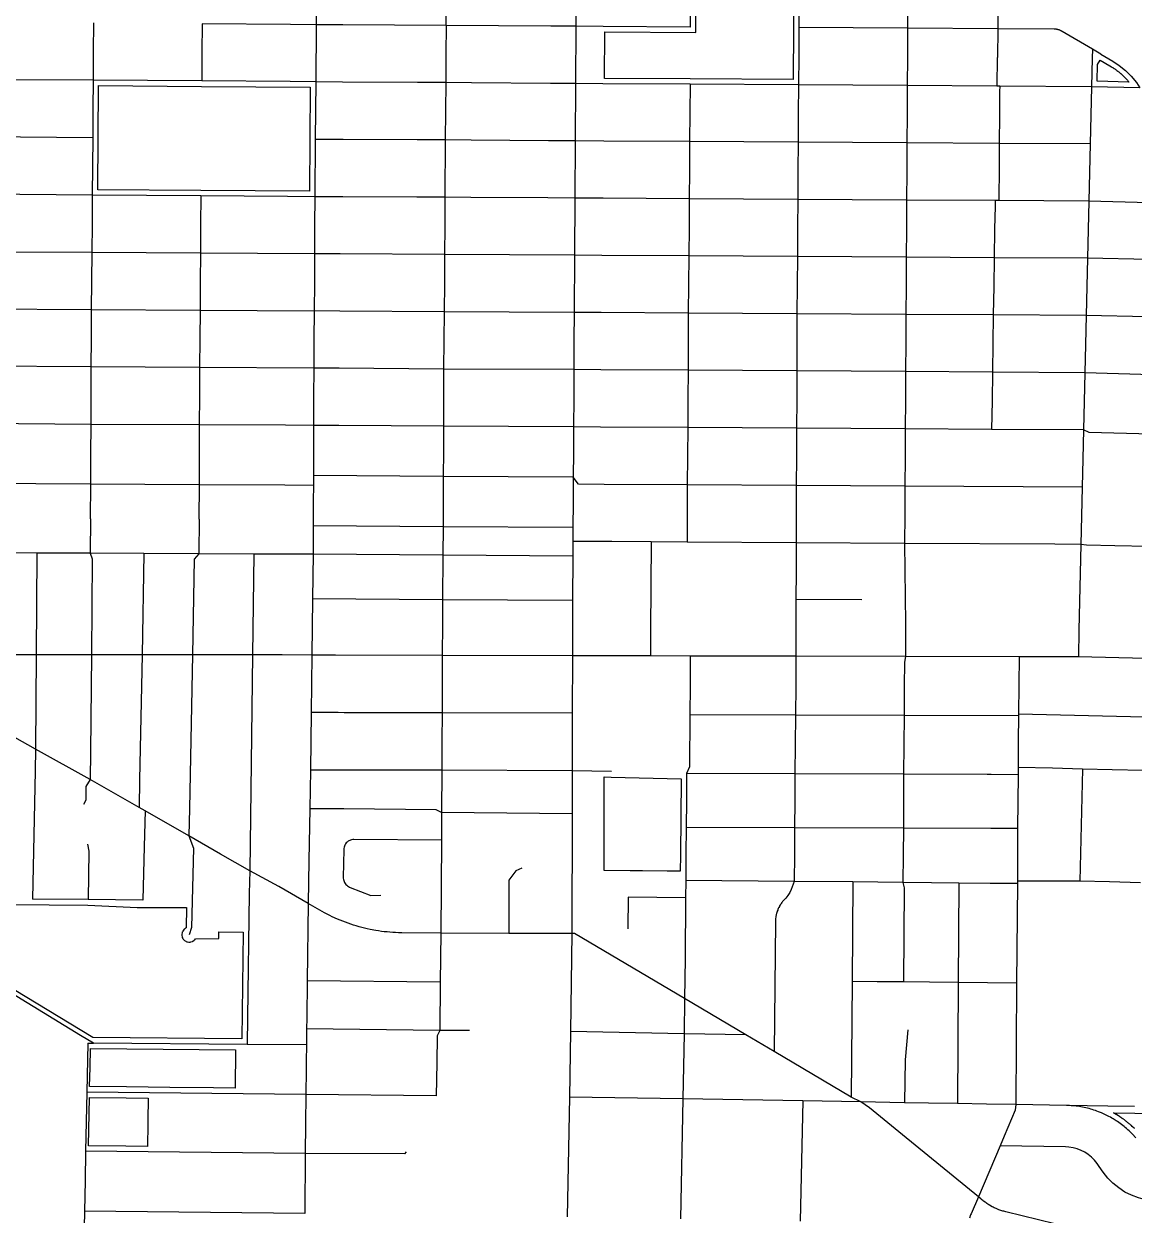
# Model space of a CAD drawing. Extents: x 1 to 394, y 101 to 384.
# Drawn here: x 119.97 to 165.46, y 164.98 to 213.8 of the extents above; entities that cross this region are included whole.
import ezdxf

# ---------------------------------------------------------------- set-up
doc = ezdxf.new("R2010")
doc.units = 0
doc.layers.get('0').update_dxf_attribs({"linetype": 'CONTINUOUS'})

msp = doc.modelspace()

# ---------------------------------------------------------------- linework, layer by layer
at = {"color": 4}
for points in [[(131.964464, 217.280862), (131.960274, 216.11452), (131.944025, 213.765491)], [(142.604697, 216.044955), (142.588354, 213.700013)], [(137.276393, 214.907266), (137.268012, 213.732752)], [(147.282303, 214.845884), (147.278113, 213.67136)], [(151.734831, 214.821327), (151.72645, 213.646813)], [(156.183263, 214.79677), (156.179072, 213.61816)], [(159.895069, 214.772213), (159.874639, 213.597699)], [(122.822052, 213.839152), (122.813671, 212.668724)], [(130.89635, 213.77777), (127.27458, 213.802285), (127.266199, 212.631899)], [(131.944004, 213.765491), (130.89635, 213.777749)], [(131.944004, 213.765491), (131.931746, 211.424635)], [(133.044857, 213.761395), (131.944004, 213.765586)], [(137.268211, 213.732752), (133.044857, 213.761353)], [(137.268211, 213.732752), (137.25983, 212.562324)], [(141.565226, 213.708195), (137.268211, 213.73271)], [(142.588322, 213.700013), (141.565226, 213.708394)], [(142.588322, 213.700013), (142.576065, 211.355071)], [(143.705551, 213.69182), (142.588322, 213.700202)], [(147.278207, 213.67136), (143.705551, 213.691789)], [(151.726649, 213.646813), (151.718268, 212.472289)], [(156.179177, 213.61816), (151.726649, 213.646761)], [(156.179177, 213.61816), (156.170796, 212.443646)], [(159.874608, 213.597699), (156.179177, 213.618129)], [(159.874608, 213.597699), (159.858265, 212.419089)], [(163.758292, 212.758759), (162.514203, 213.4913), (162.501945, 213.49549), (162.493564, 213.503871), (162.481307, 213.508062), (162.472925, 213.512253), (162.464544, 213.520634), (162.452287, 213.524824), (162.443905, 213.529015), (162.41939, 213.537396), (162.411009, 213.541587), (162.398751, 213.545778), (162.39037, 213.549968), (162.365855, 213.558349), (162.357474, 213.558349), (162.332959, 213.566731), (162.324578, 213.570921), (162.31232, 213.570921), (162.300062, 213.575112), (162.291681, 213.575112), (162.279424, 213.579302), (162.254909, 213.579302), (162.246527, 213.583493), (162.213841, 213.583493), (162.201583, 213.587684), (162.189325, 213.587684), (159.873026, 213.599941)], [(122.813859, 212.668724), (122.805478, 211.49421)], [(127.266387, 212.631899), (127.258006, 211.461471)], [(137.260019, 212.562324), (137.255828, 211.391896)], [(151.718467, 212.472289), (151.710086, 211.297775)], [(156.170995, 212.443646), (156.166804, 211.269121)], [(159.858244, 212.419089), (159.8419, 211.248661), (156.166899, 211.26909)], [(163.758292, 212.758759), (163.74991, 212.394532)], [(164.097962, 212.558228), (163.758292, 212.758759)], [(164.097962, 212.558228), (164.58905, 212.271768), (164.855059, 212.095793), (165.112876, 211.891166), (165.346147, 211.653809), (165.55486, 211.400078), (165.698096, 211.183182)], [(163.750109, 212.394532), (163.721508, 211.224114)], [(122.805677, 211.49421), (118.353149, 211.510553)], [(122.805677, 211.49421), (122.797296, 210.303321)], [(127.258205, 211.461471), (122.805677, 211.494157)], [(130.884072, 211.432817), (127.258205, 211.461418)], [(131.931725, 211.424635), (130.884072, 211.433016)], [(131.931725, 211.424635), (131.911296, 209.067414)], [(133.032579, 211.416453), (131.931725, 211.424834)], [(136.105965, 211.395992), (133.032579, 211.416421)], [(137.255933, 211.391896), (136.105965, 211.396086)], [(137.255933, 211.391896), (137.239589, 209.046954)], [(138.315865, 211.383714), (137.255933, 211.392095)], [(141.552947, 211.363253), (138.315865, 211.383682)], [(142.576044, 211.355071), (142.563786, 209.006032), (141.462912, 209.010223)], [(142.576044, 211.355071), (141.552947, 211.363452)], [(143.689176, 211.346878), (142.576044, 211.355259)], [(147.270025, 211.326418), (143.689176, 211.346847)], [(147.270025, 211.326418), (147.261643, 210.151903)], [(151.710274, 211.297775), (147.270025, 211.326376)], [(151.710274, 211.297775), (151.701893, 210.12325)], [(156.166899, 211.269121), (151.710274, 211.297722)], [(156.166899, 211.269121), (156.158518, 210.098704)], [(159.956461, 211.248661), (159.841869, 211.248661)], [(159.956461, 211.248661), (159.952271, 211.023583), (159.94808, 210.078243)], [(163.721467, 211.224114), (159.956461, 211.248629)], [(163.721467, 211.224114), (163.692866, 210.053686)], [(165.698096, 211.183182), (163.721467, 211.224146)], [(122.797495, 210.303321), (122.793304, 209.132893)], [(147.261842, 210.151903), (147.249585, 208.977379)], [(151.702092, 210.12325), (151.697901, 208.952832)], [(156.158717, 210.098704), (156.150335, 208.928275)], [(159.948268, 210.078243), (159.939887, 208.903718)], [(163.692813, 210.053686), (163.664212, 208.883258)], [(122.793398, 209.132893), (118.336784, 209.165579)], [(122.793398, 209.132893), (122.785017, 207.962464)], [(131.911265, 209.067414), (131.890835, 206.718376)], [(133.061222, 209.063328), (131.911265, 209.067519)], [(136.089601, 209.046954), (133.061222, 209.063297)], [(137.239558, 209.046954), (136.089601, 209.046954)], [(137.239558, 209.046954), (137.223214, 206.693829)], [(138.29949, 209.038771), (137.239558, 209.047153)], [(141.462912, 209.010118), (138.29949, 209.038719)], [(142.563765, 209.006032), (142.547422, 206.66109)], [(143.734193, 208.99785), (142.563765, 209.006231)], [(147.249564, 208.977379), (143.734193, 208.997808)], [(147.249564, 208.977379), (147.241183, 207.806961)], [(151.697996, 208.952832), (147.249564, 208.977347)], [(151.697996, 208.952832), (151.689615, 207.778308)], [(156.150524, 208.928275), (151.697996, 208.95279)], [(159.940086, 208.903718), (156.150524, 208.928233), (156.146333, 207.753761)], [(159.940086, 208.903718), (159.931705, 207.73329)], [(163.66417, 208.883258), (159.940086, 208.903687)], [(163.66417, 208.883258), (163.635569, 207.708744)], [(122.785216, 207.962464), (122.776835, 206.783854)], [(147.241382, 207.806961), (147.233001, 206.632437)], [(151.689814, 207.778308), (151.681432, 206.60789)], [(156.146438, 207.753761), (156.138057, 206.579237)], [(159.931904, 207.73329), (159.923523, 206.779768), (159.923523, 206.558776)], [(163.635528, 207.708744), (163.611012, 206.538315)], [(122.777034, 206.783854), (118.324506, 206.816541)], [(122.777034, 206.783854), (122.764777, 205.60934)], [(127.22137, 206.751115), (122.777034, 206.783802)], [(127.22137, 206.751115), (127.212988, 205.576601)], [(130.777661, 206.726568), (127.22137, 206.751083)], [(131.890793, 206.718376), (130.777661, 206.726757)], [(131.890793, 206.718376), (131.886603, 205.547958)], [(133.040761, 206.710194), (131.890793, 206.718575)], [(136.073226, 206.697915), (133.040761, 206.710173)], [(137.223194, 206.693829), (136.073226, 206.69802)], [(137.223194, 206.693829), (137.214812, 205.519305)], [(138.283126, 206.685637), (137.223194, 206.694018)], [(141.446547, 206.669272), (138.283126, 206.685616)], [(142.547401, 206.66109), (141.446547, 206.669471)], [(142.547401, 206.66109), (142.531058, 204.316148)], [(143.713733, 206.652897), (142.547401, 206.661279)], [(147.2332, 206.632437), (143.713733, 206.652866)], [(147.2332, 206.632437), (147.224818, 205.462019)], [(151.681631, 206.60789), (147.2332, 206.632405)], [(151.681631, 206.60789), (151.67325, 205.433366)], [(156.138256, 206.579237), (151.681631, 206.607838)], [(156.138256, 206.579237), (156.129875, 205.408809)], [(159.768208, 206.558776), (156.138256, 206.579205)], [(159.768208, 206.558776), (159.764018, 206.333698), (159.747674, 205.384262)], [(159.923722, 206.558776), (159.768208, 206.558776)], [(163.610971, 206.538315), (159.923722, 206.558776)], [(163.610971, 206.538315), (163.58237, 205.371984)], [(166.078687, 206.464655), (163.610971, 206.538305)], [(122.764756, 205.60934), (122.756374, 204.434826)], [(127.213187, 205.576601), (127.204806, 204.406173)], [(131.886708, 205.547958), (131.878326, 204.37753)], [(137.215011, 205.519305), (137.20663, 204.344791)], [(147.225007, 205.462019), (147.216626, 204.291591)], [(151.673449, 205.433366), (151.665068, 204.262937)], [(156.130063, 205.408809), (156.125873, 204.238391)], [(159.747748, 205.384262), (159.727318, 204.213834)], [(163.582317, 205.371984), (163.553716, 204.193373)], [(122.756573, 204.434826), (118.299949, 204.447083)], [(122.756573, 204.434826), (122.744316, 203.264398)], [(127.205005, 204.406173), (122.756573, 204.434774)], [(127.205005, 204.406173), (127.196624, 203.231659)], [(131.878525, 204.37753), (127.205005, 204.406131)], [(131.878525, 204.37753), (131.874335, 203.207102)], [(137.206819, 204.344791), (132.926179, 204.373392), (131.878525, 204.377624)], [(137.206819, 204.344791), (137.202628, 203.178459)], [(142.531026, 204.316148), (137.206819, 204.344749)], [(142.531026, 204.316148), (142.518769, 201.975291)], [(143.648254, 204.312051), (142.531026, 204.316242)], [(147.216825, 204.291591), (143.648254, 204.31202)], [(147.216825, 204.291591), (147.208444, 203.117066)], [(151.665257, 204.262937), (147.216825, 204.291538)], [(151.665257, 204.262937), (151.656875, 203.09252)], [(156.125977, 204.238391), (151.665257, 204.262906)], [(156.125977, 204.238391), (156.117596, 203.063866)], [(159.727287, 204.213834), (156.125977, 204.238349)], [(159.727287, 204.213834), (159.710944, 203.043406)], [(163.553674, 204.193373), (159.727287, 204.213802)], [(163.553674, 204.193373), (163.525073, 203.035223)], [(168.607786, 204.086973), (163.553674, 204.193373)], [(122.744295, 203.264398), (122.732037, 202.077605)], [(127.196823, 203.231659), (127.192632, 202.057144)], [(131.874429, 203.207102), (131.866048, 202.032587)], [(137.202733, 203.178459), (137.194352, 201.999848)], [(147.208643, 203.117066), (147.196385, 201.946648)], [(151.657074, 203.09252), (151.648892, 201.922091)], [(156.117785, 203.063866), (156.113594, 201.893449)], [(159.710912, 203.043406), (159.690483, 201.872977)], [(163.525031, 203.035223), (163.496431, 201.848431)], [(122.732016, 202.077605), (118.275392, 202.106248)], [(122.732016, 202.077605), (122.727826, 200.911273)], [(127.192727, 202.057144), (122.732016, 202.077574)], [(127.192727, 202.057144), (127.176383, 200.886716)], [(131.866247, 202.032587), (127.192727, 202.057103)], [(131.866247, 202.032587), (131.857866, 200.862159)], [(132.913901, 202.024405), (131.866247, 202.032787)], [(137.19454, 201.999848), (132.913901, 202.024363)], [(137.19454, 201.999848), (137.182283, 200.82942)], [(142.518758, 201.975291), (137.19454, 201.999806)], [(142.518758, 201.975291), (142.510377, 200.808959)], [(143.63189, 201.971195), (142.518758, 201.975386)], [(147.196364, 201.946648), (143.63189, 201.971164)], [(147.196364, 201.946648), (147.192174, 200.77622)], [(151.648892, 201.922091), (147.196364, 201.946607)], [(151.648892, 201.922091), (151.644702, 200.751663), (151.640605, 199.577149)], [(156.113699, 201.893449), (151.648892, 201.922091)], [(156.113699, 201.893449), (156.105318, 200.72302)], [(159.690451, 201.872977), (156.113699, 201.893407)], [(159.690451, 201.872977), (159.674108, 200.70256)], [(163.496378, 201.848431), (159.690451, 201.872946)], [(163.496378, 201.848431), (163.471863, 200.665724)], [(168.554586, 201.742021), (163.496378, 201.848431)], [(122.72792, 200.911273), (122.719539, 199.740845)], [(127.176362, 200.886716), (127.167981, 199.716288)], [(131.858054, 200.862159), (131.853864, 199.687645)], [(137.182272, 200.82942), (137.170015, 199.654906)], [(142.510565, 200.808959), (142.506375, 199.630349)], [(147.192268, 200.77622), (147.183887, 199.601706)], [(156.105517, 200.72302), (156.097135, 199.548496)], [(159.674087, 200.70256), (159.657744, 199.528035)], [(163.471832, 200.665724), (163.443231, 199.503489)], [(122.719738, 199.740845), (118.26721, 199.769446)], [(122.719738, 199.740845), (122.711357, 198.570417)], [(127.16817, 199.716288), (122.719738, 199.740803)], [(127.16817, 199.716288), (127.163979, 198.541774)], [(131.853968, 199.687645), (127.16817, 199.716246)], [(131.853968, 199.687645), (131.845587, 198.517217)], [(132.889344, 199.683549), (131.853968, 199.687739)], [(137.169994, 199.654906), (132.889344, 199.683507)], [(137.169994, 199.654906), (137.169994, 198.484478)], [(142.50648, 199.630349), (137.169994, 199.654864)], [(142.50648, 199.630349), (142.502289, 198.455835)], [(143.607333, 199.626253), (142.50648, 199.630443)], [(147.184086, 199.601706), (143.607333, 199.626221)], [(147.184086, 199.601706), (147.175704, 198.431278)], [(151.64071, 199.577149), (147.184086, 199.601664)], [(151.64071, 199.577149), (151.636519, 198.402625)], [(156.097324, 199.548496), (151.64071, 199.577097)], [(156.097324, 199.548496), (156.093133, 198.373982)], [(159.657712, 199.528035), (156.097324, 199.548464)], [(159.657712, 199.528035), (159.641369, 198.353521)], [(163.443178, 199.503489), (159.657712, 199.528004)], [(163.443178, 199.503489), (163.418663, 198.328964)], [(168.49729, 199.352061), (163.443178, 199.503489)], [(122.711556, 198.570417), (122.715746, 197.38771)], [(127.164084, 198.541774), (127.159893, 197.367249)], [(131.845786, 198.517217), (131.845786, 197.342703)], [(137.169994, 198.484478), (137.165803, 197.31405)], [(142.502383, 198.455835), (142.490126, 197.285407)], [(147.175903, 198.431278), (147.171713, 197.256753)], [(151.636614, 198.402625), (151.632423, 197.228111), (147.171807, 197.256711)], [(156.093238, 198.373982), (156.084857, 197.203554)], [(159.641348, 198.353521), (159.625004, 197.179007)], [(163.418621, 198.328964), (163.39002, 197.158536)], [(122.715642, 197.38771), (118.259028, 197.424588)], [(122.715642, 197.38771), (122.703384, 196.168178)], [(127.159988, 197.367249), (122.715642, 197.387679)], [(127.159988, 197.367249), (127.159988, 196.139536)], [(130.687637, 197.350885), (127.159988, 197.367228)], [(131.845786, 197.342703), (130.687637, 197.351084)], [(131.845786, 197.342703), (131.837405, 196.31551)], [(132.881161, 197.338607), (131.845786, 197.342797)], [(137.165897, 197.31405), (132.881161, 197.338565)], [(137.165897, 197.31405), (137.161707, 196.282771)], [(142.490105, 197.285407), (137.165897, 197.314008)], [(142.490105, 197.285407), (142.485914, 196.250032)], [(143.595055, 197.277225), (142.490105, 197.285606)], [(147.171807, 197.256753), (143.595055, 197.277183)], [(147.171807, 197.256753), (147.163426, 196.082239)], [(151.632517, 197.228111), (151.628327, 196.057682)], [(156.085046, 197.203554), (151.632517, 197.228069)], [(156.085046, 197.203554), (156.076664, 196.033136)], [(159.624973, 197.179007), (156.085046, 197.203522)], [(163.389978, 197.158536), (159.624973, 197.178965)], [(163.389978, 197.158536), (163.361378, 195.979925)], [(166.16053, 196.986658), (163.623249, 197.04805), (163.389978, 197.158536)], [(131.837594, 196.31551), (131.833403, 195.284221)], [(137.161801, 196.282771), (137.149543, 195.247396)], [(122.703363, 196.168178), (122.699172, 194.940464)], [(127.159988, 196.139536), (127.155797, 194.911811), (127.14751, 193.495844)], [(142.486019, 196.250032), (142.481828, 195.218742)], [(147.163625, 196.082239), (147.155244, 194.907725)], [(151.628432, 196.057682), (151.62005, 194.883168)], [(156.076863, 196.033136), (156.072673, 194.854525)], [(163.361336, 195.979925), (163.336821, 194.809508)], [(122.699277, 194.940464), (118.21401, 194.960894)], [(122.699277, 194.940464), (122.695087, 193.520401)], [(127.155891, 194.911811), (122.699277, 194.940412)], [(130.671262, 194.89135), (127.155891, 194.91178)], [(131.833508, 195.284221), (131.833508, 194.887265), (130.671262, 194.891455)], [(131.833508, 194.887265), (131.829317, 194.252942)], [(137.149533, 195.247396), (131.833508, 195.284273)], [(137.149533, 195.247396), (137.149533, 194.216106)], [(142.481923, 195.218742), (137.149533, 195.247343)], [(142.481923, 195.218742), (142.473541, 194.187463)], [(143.750568, 194.928186), (142.702915, 194.936567), (142.481923, 195.218941)], [(147.155443, 194.907725), (143.750568, 194.928155)], [(147.155443, 194.907725), (147.151252, 193.737297)], [(151.620249, 194.883168), (147.155443, 194.907683)], [(151.620249, 194.883168), (151.616059, 193.708654)], [(156.072778, 194.854525), (151.620249, 194.883126)], [(156.072778, 194.854525), (156.064396, 193.684097)], [(163.336779, 194.809508), (156.072778, 194.854557)], [(163.336779, 194.809508), (163.304092, 193.634983)], [(131.829411, 194.252942), (131.825221, 193.471287)], [(137.149533, 194.216106), (137.145342, 193.188913)], [(142.47374, 194.187463), (142.46955, 193.156174)], [(122.695181, 193.520401), (122.6868, 192.104435)], [(127.147709, 193.495844), (127.139328, 192.083963)], [(131.825315, 193.471287), (131.821124, 193.221652)], [(147.151346, 193.737297), (147.142965, 192.562783)], [(151.616153, 193.708654), (151.611962, 192.53413)], [(156.064585, 193.684097), (156.056204, 192.509573)], [(163.304039, 193.634983), (163.279524, 192.464565)], [(131.821229, 193.221652), (131.821229, 192.063503)], [(137.145437, 193.188913), (131.821229, 193.2216)], [(137.145437, 193.188913), (137.133179, 192.022581)], [(142.469644, 193.156174), (137.145437, 193.188861)], [(142.469644, 193.156174), (142.465453, 192.591426)], [(142.465548, 192.591426), (142.461357, 191.985746)], [(143.734193, 192.583244), (142.465548, 192.591625)], [(144.065682, 192.579147), (143.734193, 192.583338)], [(145.669901, 192.570965), (144.065682, 192.579346)], [(145.669901, 192.570965), (145.645386, 188.941002)], [(147.143164, 192.562783), (145.669901, 192.571164)], [(151.612057, 192.53413), (147.143164, 192.562731)], [(151.612057, 192.53413), (151.612057, 191.371894)], [(162.215464, 192.472748), (156.056403, 192.509625), (151.612057, 192.534088)], [(156.056403, 192.509573), (156.089089, 189.231569)], [(163.279482, 192.464565), (162.215464, 192.472947)], [(163.279482, 192.464565), (163.201747, 188.957377)], [(164.666806, 192.411355), (163.512753, 192.43587), (163.279482, 192.464471)], [(166.05413, 192.378616), (164.666806, 192.411303)], [(120.505752, 192.112617), (119.380342, 192.116807)], [(120.505752, 192.112617), (120.477151, 187.938366)], [(124.880524, 192.092156), (122.686999, 192.104414), (120.505752, 192.112816)], [(122.686999, 192.104435), (122.764735, 191.879346), (122.74022, 187.938366)], [(124.880524, 192.092156), (124.815045, 187.938366)], [(127.139527, 192.083963), (124.880524, 192.092345)], [(127.139527, 192.083963), (126.943092, 191.862982), (126.881699, 187.93428)], [(129.39853, 192.071695), (127.139527, 192.083953)], [(129.39853, 192.071695), (129.345309, 187.93428)], [(130.60988, 192.067599), (129.39853, 192.07179)], [(131.821229, 192.063503), (130.60988, 192.067693)], [(131.821229, 192.063503), (131.8008, 190.242387)], [(137.133158, 192.022581), (131.821229, 192.063545)], [(137.133158, 192.022581), (137.124777, 190.19737)], [(142.461462, 191.985746), (137.133158, 192.022623)], [(142.461462, 191.985746), (142.453081, 190.16463)], [(151.612057, 191.371894), (151.607866, 190.205562)], [(131.800769, 190.242387), (131.772168, 187.930184)], [(137.124976, 190.19737), (131.800769, 190.242419)], [(137.124976, 190.19737), (137.120785, 189.223387)], [(142.45328, 190.16463), (137.124976, 190.197317)], [(142.45328, 190.16463), (142.444898, 187.901541)], [(154.300766, 190.19737), (151.607971, 190.205751)], [(151.607971, 190.205562), (151.607971, 189.043316)], [(137.12088, 189.223387), (137.116689, 187.91382)], [(151.607971, 189.043316), (151.60378, 187.881081)], [(156.089142, 189.231569), (156.101399, 187.868802)], [(145.645344, 188.941002), (145.641154, 187.893349)], [(163.201726, 188.957377), (163.17721, 187.852427)], [(120.477099, 187.938366), (119.351699, 187.942557)], [(120.477099, 187.938366), (120.444412, 184.071058)], [(122.740199, 187.938366), (120.477099, 187.938366)], [(122.740199, 187.938366), (122.699235, 183.964647)], [(123.77967, 187.938366), (122.740199, 187.938366)], [(124.815045, 187.938366), (123.77967, 187.938366)], [(124.815045, 187.938366), (124.71269, 182.822872)], [(125.846324, 187.93428), (124.815045, 187.938471)], [(126.88171, 187.93428), (125.846324, 187.93428)], [(126.88171, 187.93428), (126.758935, 181.648358)], [(129.34533, 187.93428), (126.88171, 187.93428)], [(129.34533, 187.93428), (129.234834, 179.090606)], [(130.560766, 187.93428), (129.34533, 187.93428)], [(131.772115, 187.930184), (130.560766, 187.934375)], [(131.772115, 187.930184), (131.739428, 185.572963)], [(137.116794, 187.91382), (132.746108, 187.930163), (131.772115, 187.930184)], [(137.116794, 187.91382), (137.104536, 186.743392)], [(142.445087, 187.901541), (137.116794, 187.913799)], [(142.445087, 187.901541), (142.440896, 185.544321)], [(144.041125, 187.897445), (142.445087, 187.901636)], [(145.641248, 187.893349), (144.041125, 187.897539)], [(147.274121, 187.889263), (145.641248, 187.893453)], [(147.274121, 187.889263), (147.26574, 186.686095)], [(151.603875, 187.881081), (147.274121, 187.889462)], [(151.603875, 187.876984), (151.595493, 186.673817)], [(156.10142, 187.868802), (151.603875, 187.88106)], [(156.10142, 187.868802), (156.052285, 187.643714), (156.043904, 186.661538)], [(160.750384, 187.856524), (156.10142, 187.868781)], [(160.750384, 187.856524), (160.738126, 186.714738)], [(163.177179, 187.852427), (160.750384, 187.856618)], [(165.943634, 187.786949), (163.177179, 187.852427)], [(137.104515, 186.743392), (137.104515, 185.560685)], [(147.265939, 186.686095), (147.257558, 185.478842)], [(151.595692, 186.673817), (151.587311, 185.466564)], [(156.044124, 186.661538), (156.035743, 185.454285)], [(160.738105, 186.714738), (160.729724, 185.511581)], [(131.739376, 185.572963), (131.710775, 183.219839)], [(132.852508, 185.572963), (131.739376, 185.572963)], [(137.104515, 185.560685), (133.102143, 185.569066), (132.852508, 185.573257)], [(137.104515, 185.560685), (137.100325, 184.386171)], [(142.441001, 185.544321), (137.104515, 185.560664)], [(142.441001, 185.544321), (142.436811, 183.1871)], [(120.44436, 184.071058), (118.201731, 185.331511)], [(147.257746, 185.478842), (147.241403, 183.346699), (147.12681, 183.076604)], [(151.58751, 185.466564), (147.257746, 185.478821)], [(151.58751, 185.466564), (151.579129, 184.2593)], [(156.035942, 185.454285), (151.58751, 185.466543)], [(156.035942, 185.454285), (156.027561, 184.251118)], [(160.729923, 185.442007), (156.035942, 185.454264)], [(160.729923, 185.442007), (160.717665, 184.41891)], [(165.886338, 185.380625), (160.729923, 185.511581)], [(160.729923, 185.511581), (160.729923, 185.442017)], [(137.100419, 184.386171), (137.096228, 183.20756)], [(151.579318, 184.2593), (151.56706, 183.060229)], [(156.02776, 184.251118), (156.019379, 183.043865)], [(160.717644, 184.41891), (160.709263, 183.326239)], [(120.44436, 184.071058), (120.428016, 183.191186)], [(122.686999, 182.826969), (120.44436, 184.071058)], [(122.699277, 183.964647), (122.68702, 182.826969)], [(120.427995, 183.191186), (120.321596, 177.924274)], [(131.710733, 183.219839), (131.682132, 181.63608)], [(133.089875, 183.219839), (131.710733, 183.219839)], [(142.436905, 183.1871), (137.096323, 183.207529), (133.089875, 183.219818)], [(137.096323, 183.20756), (137.084065, 181.480566)], [(142.436905, 183.1871), (142.436905, 181.427366)], [(144.045221, 183.154361), (142.436905, 183.187047)], [(160.709462, 183.326239), (160.705272, 183.02749)], [(162.125429, 183.289403), (160.709462, 183.326281)], [(163.349057, 183.26076), (162.125429, 183.289403)], [(163.349057, 183.26076), (163.234465, 178.660901)], [(164.568589, 183.228021), (163.349057, 183.260708)], [(165.837235, 183.195282), (164.568589, 183.227969)], [(122.686999, 182.826969), (122.515121, 182.540498), (122.506739, 181.983932), (122.420832, 181.812054)], [(124.692271, 181.68928), (122.686999, 182.826969)], [(124.712731, 182.822872), (124.692302, 181.68928)], [(147.126789, 183.076604), (147.118408, 181.971654)], [(151.567039, 183.060229), (147.126789, 183.076572)], [(151.567039, 183.060229), (151.558658, 181.959375)], [(156.019567, 183.043865), (151.567039, 183.060208)], [(156.019567, 183.043865), (156.011186, 181.943011)], [(159.440816, 183.031586), (156.019567, 183.043844)], [(159.608609, 183.031586), (159.440816, 183.031586)], [(160.705366, 183.02749), (159.608609, 183.03168)], [(160.705366, 183.02749), (160.689023, 180.821686)], [(124.93782, 181.546045), (124.692271, 181.68928)], [(126.758935, 181.648358), (126.73442, 180.518852)], [(131.68209, 181.63608), (131.645213, 179.512119)], [(133.081682, 181.623801), (131.68209, 181.636059)], [(147.118607, 181.971654), (147.10635, 180.8708)], [(151.558857, 181.959375), (151.550476, 180.854426)], [(156.011385, 181.943011), (156.007194, 180.838061)], [(124.93782, 181.546045), (124.900942, 180.080964)], [(126.734378, 180.518852), (124.93782, 181.546045)], [(137.084055, 181.480566), (136.863063, 181.595159), (133.081682, 181.62376)], [(137.084055, 181.480566), (137.079864, 180.342877)], [(142.436905, 181.427366), (137.084055, 181.480587)], [(142.436905, 181.427366), (142.428524, 176.520586)], [(147.106329, 180.8708), (147.097948, 179.76585)], [(151.550675, 180.854426), (147.106329, 180.870769)], [(151.550675, 180.854426), (151.542293, 179.749486)], [(156.007299, 180.838061), (151.550675, 180.854405)], [(156.007299, 180.838061), (155.998918, 179.733111)], [(159.588138, 180.825783), (156.007299, 180.83804)], [(160.689002, 180.821686), (159.588138, 180.825877)], [(160.689002, 180.821686), (160.68062, 178.669093)], [(122.576503, 180.187374), (122.637895, 179.892721), (122.601018, 177.9079)], [(128.027581, 179.778129), (126.734378, 180.518852)], [(126.734378, 180.518852), (126.918535, 180.023678), (126.836713, 176.762028), (126.750805, 176.471472)], [(137.079958, 180.342877), (133.486831, 180.371478), (133.449954, 180.367288), (133.400819, 180.358906), (133.351684, 180.346649), (133.26169, 180.297514), (133.220727, 180.264827), (133.18385, 180.23214), (133.151163, 180.191177), (133.126648, 180.146128), (133.106218, 180.101079), (133.089875, 180.05603)], [(137.079958, 180.342877), (137.059529, 176.53695)], [(124.900984, 180.080964), (124.847763, 177.891535)], [(129.234834, 179.090606), (128.027581, 179.778129)], [(133.089875, 180.056417), (133.089875, 180.052227), (133.077617, 179.999006), (133.077617, 179.962128), (133.061274, 178.816257), (133.061274, 178.78357), (133.069655, 178.738521), (133.081913, 178.693472), (133.098256, 178.648423), (133.1146, 178.60746), (133.139115, 178.570582), (133.167716, 178.533705), (133.200402, 178.496828), (133.233089, 178.468227), (133.269967, 178.443712), (133.31093, 178.419196), (133.339531, 178.406939), (134.190749, 178.083633), (134.591802, 178.087824)], [(147.098147, 179.76585), (147.089765, 178.697736)], [(151.542493, 179.749486), (151.534111, 178.656815)], [(155.999107, 179.733111), (155.990725, 178.611797)], [(131.645255, 179.512119), (131.616654, 177.752396)], [(140.374337, 179.201102), (140.124702, 179.090606), (139.842328, 178.701832), (139.842328, 176.51649)], [(129.234834, 179.090606), (129.202147, 178.161631)], [(130.413445, 178.444005), (129.234834, 179.090606)], [(131.616612, 177.752396), (130.413445, 178.444005)], [(147.089964, 178.697736), (147.081583, 177.985656)], [(151.5343, 178.656815), (147.089964, 178.697778)], [(151.5343, 178.656815), (151.456564, 178.431726), (151.415601, 178.325327), (151.350122, 178.202552), (151.276472, 178.083874), (151.186479, 177.973378), (151.153792, 177.932415), (151.149601, 177.932415), (151.133258, 177.911985), (151.084123, 177.86285), (151.071866, 177.842421), (151.055522, 177.826078), (151.043265, 177.805649), (151.026921, 177.789305), (151.002406, 177.748342), (150.986063, 177.727913), (150.973805, 177.711569), (150.936928, 177.650177), (150.928547, 177.629747), (150.904031, 177.588784), (150.89565, 177.568355), (150.883393, 177.54384), (150.867049, 177.502877), (150.858668, 177.478362), (150.842325, 177.437398), (150.833943, 177.412883), (150.825562, 177.392454), (150.817181, 177.367939), (150.81299, 177.34751), (150.804609, 177.322994), (150.800418, 177.302565), (150.796228, 177.27805), (150.792037, 177.257621), (150.783656, 177.233106), (150.779465, 177.208591), (150.779465, 177.188161), (150.771084, 177.139027), (150.771084, 177.114511), (150.766894, 177.094082), (150.766894, 177.069567), (150.762703, 177.045052), (150.762703, 177.000003), (150.713568, 171.683978)], [(153.936538, 178.632258), (151.5343, 178.656773)], [(153.936538, 178.632258), (153.903852, 174.556235)], [(154.967828, 178.619979), (153.936538, 178.632237)], [(155.990924, 178.611797), (154.967828, 178.620178)], [(155.990924, 178.611797), (156.044145, 178.386719), (156.01963, 174.535764)], [(157.165438, 178.599519), (155.990924, 178.611776)], [(158.282667, 178.58724), (157.165438, 178.599498)], [(158.282667, 178.58724), (158.258152, 174.511218)], [(159.567677, 178.574962), (158.282667, 178.587219)], [(160.680809, 178.562683), (159.567677, 178.574941)], [(160.680809, 178.562683), (160.648122, 174.486661)], [(162.010837, 178.664997), (160.680809, 178.669188)], [(160.680809, 178.669093), (160.680809, 178.562683)], [(163.234465, 178.660901), (162.743377, 178.665091), (162.010837, 178.665091)], [(164.454007, 178.632258), (163.234465, 178.660859)], [(165.722642, 178.599519), (164.454007, 178.632205)], [(122.60106, 177.9079), (120.321596, 177.924243)], [(124.847784, 177.891535), (122.60106, 177.907879)], [(129.202095, 178.161631), (129.140703, 173.078876)], [(131.616612, 177.752396), (131.575649, 174.580782)], [(137.059498, 176.53695), (135.46346, 176.549208), (135.320225, 176.549208), (135.205643, 176.557589), (135.086965, 176.56178), (134.968276, 176.570161), (134.853694, 176.582419), (134.735016, 176.594676), (134.620424, 176.606934), (134.505842, 176.623277), (134.387164, 176.643706), (134.157989, 176.68467), (134.043397, 176.709185), (133.928815, 176.737786), (133.818319, 176.766387), (133.703727, 176.794988), (133.589145, 176.827674), (133.478649, 176.864552), (133.368153, 176.897239), (133.036665, 177.020013), (132.930265, 177.065062), (132.819769, 177.110111), (132.606969, 177.208276), (132.504614, 177.257411), (132.398214, 177.314718), (132.295858, 177.367939), (132.193502, 177.425245), (131.616476, 177.752637)], [(144.728647, 178.006117), (144.724457, 176.717021)], [(147.081772, 177.985656), (144.728647, 178.006086)], [(147.081772, 177.985656), (147.061343, 175.477018)], [(137.059498, 176.53695), (137.034983, 174.523496)], [(139.842328, 176.51649), (137.059498, 176.536919)], [(142.428723, 176.520586), (139.842328, 176.516395)], [(142.428723, 176.520586), (142.36733, 172.497753)], [(147.044947, 173.852338), (142.539219, 176.520586), (142.428723, 176.520586)], [(122.826138, 172.027126), (122.290032, 172.346336), (116.642529, 175.792132)], [(147.061311, 175.477018), (147.044968, 173.852338)], [(131.57568, 174.580782), (131.559337, 173.054319)], [(137.034941, 174.523496), (131.57568, 174.580803)], [(137.034941, 174.523496), (137.014511, 172.550953)], [(153.903799, 174.556235), (153.866922, 169.813141)], [(154.935088, 174.543957), (153.903799, 174.556214)], [(156.019567, 174.535764), (154.935088, 174.544146)], [(157.079499, 174.523496), (156.019567, 174.535754)], [(158.25811, 174.511218), (157.079499, 174.523475)], [(158.25811, 174.511218), (158.225423, 169.547141)], [(159.448999, 174.498939), (158.25811, 174.511197)], [(160.64807, 174.486661), (159.448999, 174.498918)], [(160.64807, 174.486661), (160.611192, 169.506209)], [(147.044947, 173.852338), (147.020432, 172.411814)], [(149.553585, 172.366796), (147.044947, 173.852338)], [(129.140713, 173.078876), (129.124338, 171.973926)], [(131.559316, 173.054319), (131.555125, 172.608249)], [(131.555219, 172.608249), (131.546838, 171.953466)], [(137.01448, 172.550953), (131.555219, 172.60826)], [(137.01448, 172.550953), (136.899888, 172.329971), (136.88763, 171.212743)], [(138.229926, 172.538674), (137.01448, 172.550932)], [(142.36733, 172.497753), (142.322281, 169.817237)], [(147.02039, 172.411814), (142.36733, 172.497722)], [(147.02039, 172.411814), (146.971255, 169.73948)], [(149.553585, 172.366796), (147.02039, 172.411845)], [(150.71582, 171.68337), (149.553585, 172.366796)], [(156.187359, 172.567328), (156.076863, 171.3437), (156.06052, 169.583966)], [(122.592878, 172.031222), (122.547828, 170.021854)], [(122.592878, 172.031222), (122.826138, 172.027032)], [(129.124338, 171.973926), (122.826138, 172.027147)], [(131.547037, 171.953466), (129.124338, 171.973926)], [(131.547037, 171.953466), (131.538656, 171.270039)], [(153.866974, 169.813141), (150.71582, 171.68337)], [(131.538855, 170.938551), (131.526598, 169.927733)], [(131.538855, 171.270039), (131.538855, 170.938551)], [(136.88762, 171.212743), (136.871276, 169.870437)], [(122.54786, 170.021854), (122.502811, 167.599155), (122.482413, 166.379623)], [(131.526577, 169.927733), (122.54786, 170.021812)], [(131.526577, 169.927733), (131.514319, 168.716383)], [(136.871245, 169.870437), (131.526577, 169.927743)], [(142.322323, 169.817237), (142.23233, 164.902264)], [(146.971286, 169.73948), (142.322323, 169.817216)], [(146.971286, 169.73948), (146.881293, 164.820421)], [(151.886249, 169.657627), (146.971286, 169.739449)], [(151.886249, 169.657627), (151.783893, 164.730386)], [(154.259844, 169.616705), (151.886249, 169.657669)], [(154.259844, 169.616705), (153.866974, 169.813141)], [(155.966367, 168.274399), (154.615879, 169.379349), (154.259844, 169.616705)], [(156.060499, 169.583966), (154.259844, 169.616653)], [(157.034482, 169.567602), (156.060499, 169.583945)], [(158.225371, 169.547141), (157.034482, 169.567571)], [(159.420356, 169.52667), (158.225371, 169.547099)], [(160.611245, 169.506209), (159.420356, 169.526639)], [(160.611245, 169.506209), (160.594901, 169.285228), (160.136553, 168.208921)], [(162.686091, 169.469384), (160.611245, 169.506262)], [(165.534473, 168.143516), (165.39942, 168.290847), (165.350285, 168.339982), (165.305236, 168.389117), (165.256101, 168.434166), (165.20288, 168.479216), (165.153745, 168.524265), (165.100525, 168.569314), (165.05139, 168.610277), (164.998169, 168.65124), (164.944948, 168.696289), (164.887641, 168.733167), (164.83442, 168.77413), (164.777114, 168.811007), (164.723893, 168.847885), (164.609301, 168.921535), (164.551994, 168.954222), (164.490601, 168.986908), (164.433295, 169.019595), (164.371902, 169.052282), (164.126364, 169.166864), (164.003589, 169.215999), (163.938111, 169.240514), (163.876718, 169.260943), (163.81124, 169.285458), (163.745762, 169.305888), (163.684369, 169.322231), (163.618891, 169.34266), (163.487934, 169.375347), (163.422456, 169.387605), (163.352892, 169.399862), (163.156456, 169.43674), (163.086892, 169.445121), (163.021414, 169.453502), (162.955936, 169.457693), (162.886371, 169.461883), (162.820893, 169.466074), (162.751329, 169.470264), (162.68585, 169.470264)], [(164.388529, 169.440731), (162.686091, 169.469332)], [(165.485286, 169.424367), (164.388529, 169.44071)], [(131.514298, 168.716383), (131.502041, 167.505034)], [(159.080686, 165.728926), (155.966367, 168.274399)], [(160.136521, 168.208921), (159.972825, 167.816051)], [(131.50202, 167.505034), (122.502842, 167.599113)], [(131.50202, 167.505034), (131.477505, 165.049595)], [(135.631252, 167.574598), (135.56986, 167.48869), (131.50202, 167.505034)], [(159.972825, 167.816051), (159.080686, 165.728926)], [(166.487922, 165.544769), (166.234191, 165.557027), (165.935452, 165.602076), (165.6408, 165.679812), (165.358425, 165.790308), (165.088319, 165.92535), (164.830502, 166.093142), (164.593146, 166.285481), (164.380336, 166.498291), (164.187997, 166.735647), (164.03658, 166.964822), (163.950672, 167.099875), (163.844262, 167.230831), (163.721498, 167.353606), (163.586445, 167.460006), (163.44321, 167.554085), (163.291792, 167.631821), (163.128096, 167.693213), (162.964401, 167.738262), (162.792523, 167.762778), (162.653384, 167.771159), (159.972857, 167.816208)], [(122.482381, 166.379623), (122.457866, 165.13962)], [(159.080686, 165.728926), (158.786033, 165.033221), (158.765604, 164.988172), (158.716469, 164.857215)], [(162.211316, 164.623777), (160.206044, 165.110768), (160.124222, 165.135283), (160.083259, 165.143664), (160.042295, 165.160008), (159.960474, 165.184523), (159.923596, 165.200866), (159.841774, 165.233553), (159.804897, 165.249896), (159.763934, 165.26624), (159.727056, 165.282583), (159.690179, 165.303012), (159.649216, 165.323442), (159.53872, 165.384834), (159.506033, 165.405263), (159.432383, 165.454398), (159.399696, 165.478913), (159.362819, 165.503429), (159.29734, 165.552564), (159.260463, 165.581164), (159.227776, 165.60568), (159.199175, 165.634281), (159.194985, 165.634281), (159.080403, 165.72836)], [(122.457824, 165.13962), (122.224554, 153.594969)], [(131.477463, 165.049595), (122.457824, 165.139589)]]:
    msp.add_lwpolyline(points, dxfattribs=at)
at = {"color": 3}
for points in [[(147.507381, 215.791224), (151.517936, 215.770795), (151.489335, 211.522884), (147.265981, 211.543313), (143.758792, 211.567828), (143.77105, 213.470797), (147.49922, 213.450368), (147.507601, 215.791214)], [(163.962919, 212.128533), (164.073405, 212.312689), (164.474468, 212.079419), (164.53586, 212.042541), (164.552204, 212.030284), (164.593167, 212.005769), (164.60951, 211.993511), (164.650473, 211.968996), (164.666817, 211.956738), (164.687246, 211.944481), (164.703589, 211.928137), (164.724019, 211.91588), (164.740362, 211.903622), (164.760791, 211.887279), (164.793478, 211.862764), (164.813907, 211.84642), (164.830251, 211.834163), (164.85068, 211.817819), (164.867023, 211.805562), (164.89971, 211.772875), (164.92014, 211.760618), (164.952826, 211.727931), (164.96917, 211.715673), (165.067335, 211.617508), (165.083678, 211.605251), (165.116365, 211.572564), (165.132708, 211.552135), (165.149052, 211.535791), (165.161309, 211.519448), (165.193996, 211.486761), (165.206254, 211.470418), (165.222597, 211.454074), (165.238941, 211.433645), (165.251198, 211.417301), (163.945727, 211.454179), (163.962071, 212.129423)], [(123.026669, 211.269121), (127.254109, 211.236435), (131.706637, 211.203748), (131.669759, 206.943569), (127.225414, 206.976256), (123.00206, 207.004857), (123.026575, 211.269132)], [(143.746472, 179.102885), (143.746472, 181.132714), (143.750663, 181.693376), (143.750663, 182.941551), (144.041219, 182.933169), (146.901806, 182.855434), (146.873205, 179.728847), (146.869014, 179.074064), (146.328813, 179.078254), (145.313898, 179.086636), (144.810542, 179.095017), (143.746514, 179.103398)], [(117.837808, 177.719647), (122.593181, 177.682769), (124.618914, 177.580413), (126.636465, 177.580413), (126.616035, 176.74557), (126.59152, 176.733312), (126.571091, 176.716969), (126.546576, 176.700625), (126.481097, 176.618804), (126.46884, 176.594289), (126.460459, 176.569773), (126.452077, 176.541172), (126.443696, 176.492038), (126.443696, 176.463437), (126.447887, 176.434836), (126.456268, 176.385701), (126.464649, 176.361186), (126.489164, 176.312051), (126.505508, 176.287536), (126.521851, 176.267106), (126.54228, 176.250763), (126.558624, 176.230334), (126.583139, 176.218076), (126.603568, 176.201733), (126.628083, 176.189475), (126.652598, 176.181094), (126.681199, 176.172713), (126.730334, 176.164331), (126.758935, 176.164331), (126.78345, 176.168522), (126.812051, 176.172713), (126.885701, 176.197228), (126.910216, 176.213571), (126.930646, 176.225829), (126.951075, 176.242172), (126.971504, 176.262601), (127.004191, 176.303565), (127.96182, 176.315822)], [(127.962312, 176.315906), (127.966503, 176.590098), (128.960957, 176.573754), (128.90365, 172.198983), (122.793702, 172.252204), (116.855633, 175.849417)], [(122.68262, 171.024354), (122.698963, 171.806008), (124.18859, 171.793751), (128.649311, 171.752788), (128.632968, 170.181307), (127.740828, 170.193565), (125.956537, 170.209908), (125.068494, 170.222165), (124.176343, 170.230547), (122.666255, 170.24689), (122.682599, 171.024448)], [(122.658083, 169.80082), (124.168172, 169.784477), (125.060311, 169.776096), (125.05193, 168.851206), (125.05193, 168.716163), (125.043549, 167.79537), (124.151409, 167.803751), (122.616754, 167.820095), (122.657717, 169.80081)], [(165.480949, 168.522997), (165.464605, 168.535254), (165.399127, 168.600733), (165.382783, 168.61299), (165.350097, 168.645677), (165.329667, 168.662021), (165.313324, 168.674278), (165.280637, 168.706965), (165.260208, 168.719222), (165.243864, 168.735566), (165.227521, 168.747823), (165.211178, 168.764167), (165.190748, 168.78051), (165.174405, 168.792768), (165.153976, 168.809111), (165.121289, 168.833626), (165.10086, 168.84997), (165.084516, 168.862227), (165.064087, 168.878571), (165.047744, 168.890828), (165.027314, 168.903086), (165.010971, 168.919429), (164.990542, 168.931687), (164.974198, 168.943944), (164.953769, 168.956202), (164.93334, 168.972545), (164.916997, 168.984803), (164.876033, 169.009318), (164.85969, 169.021575), (164.818727, 169.04609), (164.802383, 169.058348), (164.740991, 169.095225), (164.724647, 169.107483), (164.663255, 169.14436), (164.642826, 169.152742), (164.622396, 169.164999), (166.361669, 169.136398)]]:
    msp.add_lwpolyline(points, dxfattribs=at)

doc.saveas('drawing.dxf')
